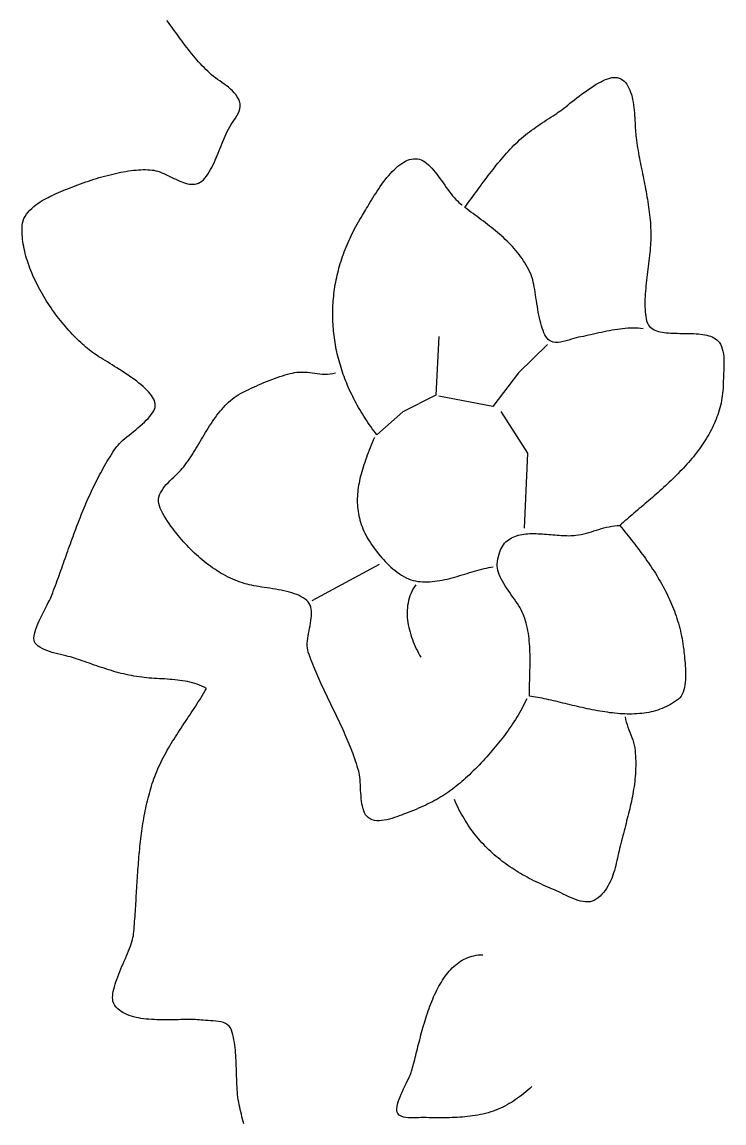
# Model space of a CAD drawing. Header units: millimetres. Extents: x 38 to 1209, y 36 to 1580.
# Drawn here: x 47.7 to 319.3, y 528.9 to 954.7 of the extents above; entities that cross this region are included whole.
import ezdxf

# ---------------------------------------------------------------- set-up
doc = ezdxf.new("R2010")
doc.units = ezdxf.units.MM
doc.layers.add('0_0_0', color=3, linetype='Continuous')

msp = doc.modelspace()

# ---------------------------------------------------------------- linework, layer by layer
at = {"layer": '0_0_0'}
for points in [[(133.5486, 528.6109), (133.2839, 529.5364), (133.0277, 530.458), (132.7802, 531.3753), (132.542, 532.2884), (132.3136, 533.1969), (132.0955, 534.1008), (131.8881, 535), (131.6848, 535.967), (131.5075, 536.9418), (131.3539, 537.9238), (131.2221, 538.9122), (131.11, 539.9065), (131.0156, 540.9061), (130.9367, 541.9102), (130.8714, 542.9184), (130.8175, 543.93), (130.7731, 544.9443), (130.7361, 545.9608), (130.7043, 546.9787), (130.6758, 547.9976), (130.6485, 549.0168), (130.6203, 550.0355), (130.5892, 551.0533), (130.5532, 552.0696), (130.5101, 553.0836), (130.458, 554.0947), (130.3947, 555.1024), (130.3182, 556.106), (130.2264, 557.1049), (130.1173, 558.0984), (129.9889, 559.086), (129.8391, 560.0671), (129.6658, 561.0409), (129.4669, 562.0069), (129.2405, 562.9645), (128.9844, 563.9129), (128.6967, 564.8518), (128.3254, 565.6749), (127.8081, 566.3605), (127.1636, 566.9219), (126.4103, 567.3726), (125.567, 567.7257), (124.6523, 567.9946), (123.6848, 568.1926), (122.6831, 568.3331), (121.666, 568.4294), (120.652, 568.4948), (119.6597, 568.5427), (118.7079, 568.5864), (117.8151, 568.6392), (117, 568.7144), (116.2563, 568.79), (115.4742, 568.8474), (114.6564, 568.8885), (113.8052, 568.9152), (112.9232, 568.9295), (112.0131, 568.9332), (111.0772, 568.9284), (110.1181, 568.9169), (109.1384, 568.9006), (108.1406, 568.8816), (107.1273, 568.8616), (106.1008, 568.8427), (105.0639, 568.8267), (104.019, 568.8156), (102.9686, 568.8114), (101.9153, 568.8158), (100.8617, 568.831), (99.8101, 568.8587), (98.7633, 568.901), (97.7237, 568.9597), (96.6938, 569.0367), (95.6762, 569.1341), (94.6734, 569.2537), (93.688, 569.3974), (92.7224, 569.5673), (91.7792, 569.7651), (90.861, 569.9928), (89.9702, 570.2524), (89.1094, 570.5458), (88.2812, 570.8749), (87.488, 571.2416), (86.7324, 571.6479), (86.017, 572.0957), (85.3442, 572.5869), (84.7166, 573.1234), (84.1368, 573.7072), (83.6072, 574.3402), (83.2821, 574.8492), (83.0369, 575.4162), (82.8671, 576.0378), (82.7682, 576.7104), (82.7358, 577.4305), (82.7655, 578.1945), (82.8528, 578.9991), (82.9934, 579.8406), (83.1828, 580.7156), (83.4166, 581.6205), (83.6903, 582.5519), (83.9996, 583.5062), (84.34, 584.4799), (84.707, 585.4695), (85.0963, 586.4715), (85.5034, 587.4823), (85.924, 588.4986), (86.3535, 589.5167), (86.7875, 590.5332), (87.2217, 591.5445), (87.6516, 592.5471), (88.0727, 593.5376), (88.4807, 594.5123), (88.8711, 595.4679), (89.2395, 596.4008), (89.5814, 597.3074), (89.8925, 598.1843), (90.1683, 599.028), (90.4044, 599.8349), (90.5964, 600.6015), (90.7398, 601.3244), (90.8302, 602), (90.9203, 602.9622), (91.0066, 603.928), (91.0893, 604.8972), (91.1686, 605.8696), (91.2449, 606.845), (91.3184, 607.8234), (91.3894, 608.8046), (91.4581, 609.7884), (91.5247, 610.7748), (91.5896, 611.7635), (91.653, 612.7544), (91.7152, 613.7474), (91.7764, 614.7424), (91.8369, 615.7391), (91.8969, 616.7375), (91.9568, 617.7375), (92.0167, 618.7388), (92.0769, 619.7413), (92.1378, 620.7449), (92.1995, 621.7495), (92.2623, 622.7549), (92.3266, 623.7609), (92.3924, 624.7675), (92.4602, 625.7744), (92.5301, 626.7816), (92.6025, 627.7888), (92.6776, 628.7961), (92.7556, 629.8031), (92.8368, 630.8098), (92.9215, 631.816), (93.0099, 632.8216), (93.1023, 633.8265), (93.199, 634.8305), (93.3003, 635.8334), (93.4062, 636.8351), (93.5173, 637.8355), (93.6336, 638.8345), (93.7556, 639.8318), (93.8833, 640.8274), (94.0171, 641.8211), (94.1573, 642.8128), (94.3041, 643.8022), (94.4578, 644.7894), (94.6186, 645.7741), (94.7869, 646.7562), (94.9628, 647.7356), (95.1466, 648.712), (95.3385, 649.6855), (95.539, 650.6557), (95.7481, 651.6227), (95.9662, 652.5862), (96.1936, 653.5461), (96.4304, 654.5023), (96.677, 655.4545), (96.9336, 656.4028), (97.2005, 657.3469), (97.4779, 658.2867), (97.7662, 659.222), (98.0654, 660.1528), (98.3761, 661.0788), (98.6983, 662), (99.055, 662.9706), (99.4275, 663.9306), (99.8154, 664.8806), (100.2178, 665.821), (100.6341, 666.7522), (101.0638, 667.6746), (101.5061, 668.5887), (101.9604, 669.495), (102.4261, 670.3938), (102.9025, 671.2857), (103.389, 672.171), (103.885, 673.0503), (104.3898, 673.9239), (104.9027, 674.7923), (105.4232, 675.6559), (105.9505, 676.5153), (106.4841, 677.3707), (107.0233, 678.2228), (107.5674, 679.0718), (108.1158, 679.9184), (108.6679, 680.7628), (109.223, 681.6056), (109.7805, 682.4472), (110.3398, 683.288), (110.9001, 684.1285), (111.4609, 684.9692), (112.0215, 685.8104), (112.5813, 686.6526), (113.1396, 687.4963), (113.6958, 688.3419), (114.2492, 689.1898), (114.7992, 690.0405), (115.3452, 690.8945), (115.8865, 691.7521), (116.4225, 692.6138), (116.9525, 693.4802), (117.4759, 694.3515), (117.992, 695.2283), (118.5002, 696.1109), (119, 697), (118.1368, 697.4522), (117.2574, 697.8631), (116.3628, 698.2348), (115.4541, 698.5698), (114.5322, 698.8702), (113.5983, 699.1385), (112.6534, 699.3768), (111.6985, 699.5876), (110.7347, 699.773), (109.763, 699.9355), (108.7845, 700.0773), (107.8002, 700.2007), (106.8112, 700.3079), (105.8185, 700.4014), (104.8232, 700.4834), (103.8262, 700.5563), (102.8288, 700.6222), (101.8318, 700.6835), (100.8364, 700.7426), (99.8436, 700.8017), (98.8544, 700.8631), (97.87, 700.9291), (96.8912, 701.0021), (95.9193, 701.0842), (94.9552, 701.1779), (94, 701.2855), (92.9817, 701.4185), (91.9722, 701.569), (90.971, 701.7364), (89.9774, 701.9196), (88.9911, 702.118), (88.0113, 702.3307), (87.0376, 702.5568), (86.0694, 702.7957), (85.1062, 703.0465), (84.1474, 703.3083), (83.1925, 703.5804), (82.241, 703.8619), (81.2923, 704.152), (80.3458, 704.45), (79.401, 704.755), (78.4575, 705.0662), (77.5145, 705.3828), (76.5716, 705.7039), (75.6283, 706.0289), (74.684, 706.3567), (73.7381, 706.6868), (72.7902, 707.0181), (71.8396, 707.35), (70.8858, 707.6816), (69.9283, 708.0121), (68.9665, 708.3407), (68, 708.6666), (67.2583, 708.896), (66.4284, 709.123), (65.5238, 709.3509), (64.5585, 709.583), (63.546, 709.8228), (62.5003, 710.0735), (61.4351, 710.3385), (60.3641, 710.6211), (59.3011, 710.9248), (58.2599, 711.2528), (57.2542, 711.6086), (56.2978, 711.9954), (55.4044, 712.4167), (54.5878, 712.8757), (53.8619, 713.3759), (53.2403, 713.9205), (52.7368, 714.5131), (52.4645, 715.0396), (52.3147, 715.6664), (52.2772, 716.3832), (52.3419, 717.1798), (52.4985, 718.0459), (52.7368, 718.9712), (53.0467, 719.9456), (53.418, 720.9588), (53.8404, 722.0005), (54.3039, 723.0605), (54.7981, 724.1286), (55.3129, 725.1945), (55.8381, 726.248), (56.3636, 727.2789), (56.8791, 728.2768), (57.3744, 729.2316), (57.8394, 730.133), (58.2638, 730.9708), (58.6376, 731.7347), (58.9504, 732.4145), (59.1921, 733), (59.5515, 733.9524), (59.9078, 734.9048), (60.2612, 735.8568), (60.6119, 736.8086), (60.9601, 737.7601), (61.3061, 738.7113), (61.6501, 739.662), (61.9923, 740.6122), (62.3329, 741.562), (62.6722, 742.5112), (63.0103, 743.4599), (63.3475, 744.4078), (63.684, 745.3552), (64.0201, 746.3017), (64.3559, 747.2476), (64.6917, 748.1926), (65.0277, 749.1367), (65.3641, 750.0799), (65.7012, 751.0222), (66.0391, 751.9635), (66.3781, 752.9037), (66.7185, 753.8429), (67.0603, 754.7809), (67.4039, 755.7177), (67.7495, 756.6533), (68.0973, 757.5877), (68.4475, 758.5207), (68.8004, 759.4524), (69.1561, 760.3826), (69.5149, 761.3114), (69.877, 762.2387), (70.2426, 763.1645), (70.612, 764.0887), (70.9854, 765.0112), (71.363, 765.9321), (71.7449, 766.8513), (72.1316, 767.7687), (72.523, 768.6842), (72.9196, 769.5979), (73.3215, 770.5097), (73.7289, 771.4196), (74.142, 772.3275), (74.5611, 773.2333), (74.9865, 774.137), (75.4182, 775.0386), (75.8566, 775.9381), (76.3018, 776.8353), (76.7541, 777.7302), (77.2137, 778.6228), (77.6809, 779.5131), (78.1557, 780.401), (78.6386, 781.2864), (79.1296, 782.1693), (79.6291, 783.0497), (80.1372, 783.9275), (80.6542, 784.8027), (81.1802, 785.6752), (81.7155, 786.545), (82.2604, 787.412), (82.815, 788.2762), (83.3796, 789.1376), (83.9544, 789.9961), (84.3532, 790.5296), (84.84, 791.0893), (85.4056, 791.6732), (86.0408, 792.2796), (86.7364, 792.9067), (87.4833, 793.5527), (88.2724, 794.2157), (89.0943, 794.8939), (89.9401, 795.5856), (90.8005, 796.2889), (91.6664, 797.002), (92.5286, 797.723), (93.3779, 798.4503), (94.2051, 799.1819), (95.0012, 799.9161), (95.7569, 800.651), (96.4631, 801.3848), (97.1106, 802.1158), (97.6902, 802.8421), (98.1928, 803.5619), (98.6093, 804.2734), (98.9304, 804.9747), (99.1469, 805.6641), (99.2498, 806.3398), (99.2299, 807), (99.102, 807.6352), (98.885, 808.2807), (98.5838, 808.9354), (98.2033, 809.5979), (97.7484, 810.2672), (97.2243, 810.9421), (96.6358, 811.6212), (95.9878, 812.3035), (95.2855, 812.9878), (94.5336, 813.6728), (93.7372, 814.3573), (92.9013, 815.0402), (92.0307, 815.7203), (91.1306, 816.3963), (90.2057, 817.0671), (89.2612, 817.7315), (88.302, 818.3882), (87.3329, 819.0362), (86.3591, 819.6741), (85.3854, 820.3008), (84.4168, 820.9151), (83.4583, 821.5159), (82.5149, 822.1018), (81.5915, 822.6717), (80.693, 823.2244), (79.8245, 823.7588), (78.9908, 824.2736), (78.1971, 824.7676), (77.4481, 825.2396), (76.749, 825.6885), (76.1046, 826.113), (75.5199, 826.5119), (75, 826.8842), (74.3454, 827.3759), (73.6879, 827.8877), (73.0278, 828.4191), (72.3658, 828.9697), (71.7023, 829.5391), (71.0378, 830.1267), (70.3728, 830.732), (69.7079, 831.3547), (69.0435, 831.9942), (68.3801, 832.65), (67.7183, 833.3218), (67.0585, 834.009), (66.4013, 834.7112), (65.7471, 835.4279), (65.0965, 836.1586), (64.45, 836.9029), (63.808, 837.6603), (63.1711, 838.4304), (62.5398, 839.2126), (61.9146, 840.0065), (61.296, 840.8117), (60.6845, 841.6276), (60.0806, 842.4538), (59.4848, 843.2899), (58.8976, 844.1353), (58.3195, 844.9896), (57.7511, 845.8524), (57.1927, 846.7231), (56.645, 847.6014), (56.1085, 848.4866), (55.5836, 849.3785), (55.0708, 850.2764), (54.5707, 851.18), (54.0838, 852.0887), (53.6105, 853.0022), (53.1514, 853.9198), (52.707, 854.8413), (52.2777, 855.766), (51.8642, 856.6936), (51.4668, 857.6235), (51.0861, 858.5554), (50.7226, 859.4886), (50.3768, 860.4229), (50.0492, 861.3576), (49.7404, 862.2924), (49.4507, 863.2267), (49.1808, 864.1601), (48.9311, 865.0922), (48.7022, 866.0224), (48.4945, 866.9503), (48.3085, 867.8754), (48.1448, 868.7973), (48.0038, 869.7155), (47.8861, 870.6295), (47.7922, 871.5389), (47.7225, 872.4432), (47.6776, 873.3419), (47.658, 874.2346), (47.6642, 875.1208), (47.6967, 876), (47.8104, 876.8962), (48.0493, 877.7776), (48.401, 878.641), (48.8535, 879.4831), (49.3946, 880.3009), (50.012, 881.0911), (50.6937, 881.8506), (51.4274, 882.5763), (52.2011, 883.2649), (53.0025, 883.9134), (53.8195, 884.5185), (54.6399, 885.077), (55.4516, 885.5859), (56.2423, 886.0419), (57, 886.442), (57.7288, 886.8046), (58.4854, 887.1726), (59.2686, 887.5453), (60.077, 887.9219), (60.9095, 888.3015), (61.7647, 888.6835), (62.6414, 889.0671), (63.5384, 889.4515), (64.4545, 889.8359), (65.3883, 890.2196), (66.3387, 890.6018), (67.3043, 890.9817), (68.284, 891.3585), (69.2764, 891.7316), (70.2804, 892.1), (71.2946, 892.4632), (72.3179, 892.8202), (73.349, 893.1703), (74.3866, 893.5127), (75.4294, 893.8468), (76.4764, 894.1716), (77.5261, 894.4865), (78.5773, 894.7907), (79.6288, 895.0833), (80.6793, 895.3637), (81.7277, 895.6311), (82.7726, 895.8846), (83.8127, 896.1236), (84.8469, 896.3473), (85.8739, 896.5548), (86.8924, 896.7454), (87.9012, 896.9184), (88.8991, 897.073), (89.8847, 897.2084), (90.8569, 897.3238), (91.8144, 897.4185), (92.7559, 897.4917), (93.6802, 897.5427), (94.5861, 897.5706), (95.4722, 897.5748), (96.3374, 897.5543), (97.1804, 897.5085), (98, 897.4367), (98.7344, 897.3291), (99.4773, 897.1648), (100.2278, 896.9502), (100.9847, 896.6919), (101.7471, 896.3963), (102.5139, 896.07), (103.2841, 895.7195), (104.0568, 895.3512), (104.8308, 894.9716), (105.6052, 894.5874), (106.379, 894.2049), (107.151, 893.8306), (107.9204, 893.4712), (108.6861, 893.133), (109.4471, 892.8226), (110.2023, 892.5464), (110.9507, 892.3111), (111.6914, 892.123), (112.4233, 891.9887), (113.1453, 891.9147), (113.8565, 891.9075), (114.5559, 891.9736), (115.2424, 892.1195), (115.915, 892.3517), (116.5726, 892.6767), (117.2144, 893.101), (117.8392, 893.6311), (118.446, 894.2734), (119.0339, 895.0347), (119.595, 895.8672), (120.1244, 896.7182), (120.625, 897.586), (121.0997, 898.4688), (121.5514, 899.3649), (121.983, 900.2728), (122.3976, 901.1905), (122.798, 902.1166), (123.1871, 903.0492), (123.5679, 903.9867), (123.9433, 904.9274), (124.3162, 905.8696), (124.6896, 906.8115), (125.0664, 907.7516), (125.4496, 908.6881), (125.8419, 909.6192), (126.2465, 910.5434), (126.6662, 911.4588), (127.1039, 912.3639), (127.5626, 913.2569), (128.0452, 914.1362), (128.5547, 915), (129.0779, 915.8095), (129.6445, 916.6363), (130.2222, 917.4814), (130.7782, 918.346), (131.2801, 919.231), (131.6953, 920.1376), (131.9913, 921.0667), (132.1355, 922.0194), (132.0955, 922.9968), (131.8387, 924), (131.4415, 924.9126), (130.9539, 925.7703), (130.3861, 926.5781), (129.7484, 927.3412), (129.0509, 928.0648), (128.3039, 928.7539), (127.5176, 929.4139), (126.7023, 930.0497), (125.8681, 930.6666), (125.0252, 931.2697), (124.184, 931.8642), (123.3545, 932.4553), (122.5471, 933.048), (121.7719, 933.6476), (121.0393, 934.2592), (120.2899, 934.9282), (119.5516, 935.6138), (118.8242, 936.315), (118.1072, 937.0309), (117.4003, 937.7606), (116.7032, 938.503), (116.0154, 939.2574), (115.3367, 940.0228), (114.6667, 940.7982), (114.0051, 941.5827), (113.3514, 942.3753), (112.7054, 943.1752), (112.0667, 943.9815), (111.4349, 944.793), (110.8096, 945.6091), (110.1907, 946.4286), (109.5776, 947.2508), (108.97, 948.0746), (108.3676, 948.8991), (107.7701, 949.7234), (107.177, 950.5466), (106.5881, 951.3677), (106.0029, 952.1858), (105.4212, 953), (104.904, 953.6988), (104.3342, 954.4355), (103.7289, 955.2063)], [(288, 836), (287.0495, 836.1293), (286.086, 836.2197), (285.1106, 836.2735), (284.1245, 836.2928), (283.1288, 836.28), (282.1248, 836.2373), (281.1134, 836.1669), (280.0961, 836.0711), (279.0738, 835.9522), (278.0477, 835.8124), (277.0191, 835.6539), (275.9891, 835.479), (274.9588, 835.29), (273.9295, 835.0892), (272.9022, 834.8786), (271.8782, 834.6607), (270.8585, 834.4377), (269.8445, 834.2118), (268.8372, 833.9852), (267.8378, 833.7603), (266.8474, 833.5393), (265.8673, 833.3244), (264.8986, 833.1179), (263.9424, 832.922), (263, 832.7391), (262.1425, 832.5448), (261.2157, 832.286), (260.2352, 831.988), (259.2168, 831.6759), (258.1761, 831.3749), (257.1289, 831.1102), (256.0908, 830.9069), (255.0776, 830.7903), (254.1049, 830.7855), (253.1885, 830.9177), (252.3441, 831.2122), (251.802, 831.5331), (251.2977, 831.9546), (250.8291, 832.47), (250.3941, 833.0728), (249.9909, 833.7561), (249.6173, 834.5133), (249.2715, 835.3379), (248.9514, 836.223), (248.655, 837.162), (248.3804, 838.1484), (248.1255, 839.1753), (247.8884, 840.2361), (247.667, 841.3242), (247.4594, 842.4329), (247.2635, 843.5555), (247.0774, 844.6854), (246.8991, 845.8158), (246.7266, 846.9402), (246.5579, 848.0518), (246.391, 849.144), (246.2239, 850.2101), (246.0547, 851.2435), (245.8812, 852.2375), (245.7016, 853.1853), (245.5138, 854.0804), (245.3158, 854.9161), (245.1058, 855.6857), (244.8815, 856.3825), (244.6412, 857), (244.2142, 857.9467), (243.7633, 858.8717), (243.289, 859.7757), (242.7924, 860.6593), (242.274, 861.5233), (241.7348, 862.3684), (241.1755, 863.1953), (240.5969, 864.0047), (239.9998, 864.7972), (239.385, 865.5736), (238.7534, 866.3346), (238.1056, 867.0808), (237.4425, 867.813), (236.7649, 868.5319), (236.0735, 869.2382), (235.3693, 869.9326), (234.6529, 870.6157), (233.9251, 871.2883), (233.1868, 871.9511), (232.4388, 872.6048), (231.6818, 873.25), (230.9166, 873.8875), (230.1441, 874.518), (229.365, 875.1422), (228.5801, 875.7608), (227.7903, 876.3744), (226.9962, 876.9838), (226.1988, 877.5897), (225.3987, 878.1928), (224.5969, 878.7938), (223.794, 879.3933), (222.9909, 879.9921), (222.1884, 880.5909), (221.3872, 881.1904), (220.5882, 881.7913), (219.7922, 882.3942), (219, 883), (219.6187, 883.83), (220.2331, 884.659), (220.8436, 885.4869), (221.4508, 886.3136), (222.0553, 887.1389), (222.6578, 887.9627), (223.2588, 888.785), (223.8589, 889.6055), (224.4587, 890.4242), (225.0588, 891.2409), (225.6598, 892.0556), (226.2623, 892.8681), (226.8669, 893.6783), (227.4741, 894.4861), (228.0847, 895.2914), (228.6991, 896.094), (229.3179, 896.8938), (229.9418, 897.6907), (230.5714, 898.4846), (231.2072, 899.2754), (231.8498, 900.0629), (232.4999, 900.8471), (233.158, 901.6278), (233.8247, 902.4049), (234.5006, 903.1783), (235.1863, 903.9478), (235.8825, 904.7134), (236.5896, 905.4749), (237.3083, 906.2322), (238.0393, 906.9853), (238.7499, 907.6933), (239.4741, 908.3847), (240.2111, 909.0603), (240.9602, 909.721), (241.7207, 910.3675), (242.4918, 911.0008), (243.2729, 911.6217), (244.0632, 912.2311), (244.8619, 912.8297), (245.6684, 913.4184), (246.4819, 913.998), (247.3018, 914.5695), (248.1271, 915.1336), (248.9574, 915.6911), (249.7917, 916.243), (250.6295, 916.7901), (251.4699, 917.3331), (252.3123, 917.873), (253.1559, 918.4106), (254, 918.9467), (254.5617, 919.3172), (255.1736, 919.7455), (255.8323, 920.2262), (256.5342, 920.7538), (257.276, 921.3228), (258.0541, 921.9277), (258.865, 922.5631), (259.7053, 923.2235), (260.5715, 923.9033), (261.4601, 924.5972), (262.3677, 925.2997), (263.2907, 926.0053), (264.2257, 926.7085), (265.1693, 927.4038), (266.1178, 928.0858), (267.068, 928.749), (268.0162, 929.3879), (268.959, 929.997), (269.893, 930.571), (270.8146, 931.1042), (271.7205, 931.5913), (272.607, 932.0267), (273.4708, 932.405), (274.3083, 932.7207), (275.1161, 932.9684), (275.8907, 933.1425), (276.6287, 933.2376), (277.3265, 933.2482), (277.9807, 933.1689), (278.737, 932.9613), (279.4341, 932.6574), (280.0745, 932.263), (280.6608, 931.7842), (281.1956, 931.2271), (281.6814, 930.5975), (282.1209, 929.9017), (282.5165, 929.1455), (282.871, 928.335), (283.1868, 927.4763), (283.4666, 926.5753), (283.7129, 925.6381), (283.9284, 924.6707), (284.1155, 923.6791), (284.2769, 922.6694), (284.4152, 921.6475), (284.5329, 920.6196), (284.6326, 919.5915), (284.717, 918.5694), (284.7885, 917.5593), (284.8498, 916.5671), (284.9035, 915.5989), (284.952, 914.6608), (284.9981, 913.7587), (285.0443, 912.8987), (285.0932, 912.0868), (285.1473, 911.3291), (285.2092, 910.6314), (285.2816, 910), (285.4194, 908.9893), (285.5662, 907.9811), (285.7215, 906.9752), (285.8844, 905.9715), (286.0542, 904.9697), (286.2304, 903.9697), (286.4121, 902.9714), (286.5986, 901.9745), (286.7894, 900.9791), (286.9836, 899.9848), (287.1806, 898.9916), (287.3796, 897.9993), (287.5801, 897.0077), (287.7812, 896.0166), (287.9824, 895.026), (288.1828, 894.0357), (288.3818, 893.0454), (288.5787, 892.0551), (288.7728, 891.0646), (288.9634, 890.0738), (289.1498, 889.0824), (289.3313, 888.0904), (289.5072, 887.0975), (289.6768, 886.1037), (289.8394, 885.1087), (289.9943, 884.1125), (290.1409, 883.1147), (290.2784, 882.1154), (290.406, 881.1144), (290.5232, 880.1114), (290.6293, 879.1063), (290.7234, 878.099), (290.805, 877.0894), (290.8733, 876.0772), (290.9277, 875.0623), (290.9674, 874.0446), (290.9917, 873.0238), (291, 872), (290.9898, 871.1176), (290.9605, 870.2106), (290.9137, 869.2805), (290.8509, 868.329), (290.7739, 867.358), (290.6841, 866.369), (290.5832, 865.3638), (290.4728, 864.3441), (290.3546, 863.3116), (290.2301, 862.2681), (290.101, 861.2151), (289.9689, 860.1545), (289.8354, 859.0879), (289.7021, 858.0171), (289.5706, 856.9437), (289.4425, 855.8695), (289.3196, 854.7961), (289.2033, 853.7254), (289.0952, 852.6589), (288.9971, 851.5983), (288.9105, 850.5455), (288.837, 849.5021), (288.7783, 848.4698), (288.7359, 847.4503), (288.7115, 846.4453), (288.7067, 845.4566), (288.7231, 844.4858), (288.7623, 843.5346), (288.8259, 842.6048), (288.9156, 841.6981), (289.033, 840.8161), (289.1796, 839.9607), (289.3572, 839.1334), (289.5516, 838.4911), (289.8122, 837.9085), (290.1359, 837.3827), (290.5194, 836.9108), (290.9595, 836.4897), (291.4531, 836.1165), (291.9971, 835.7883), (292.5881, 835.5021), (293.2232, 835.255), (293.899, 835.044), (294.6125, 834.8661), (295.3604, 834.7185), (296.1395, 834.598), (296.9468, 834.5019), (297.7789, 834.4271), (298.6329, 834.3707), (299.5053, 834.3297), (300.3932, 834.3012), (301.2933, 834.2822), (302.2025, 834.2698), (303.1175, 834.261), (304.0352, 834.2528), (304.9524, 834.2424), (305.866, 834.2267), (306.7728, 834.2028), (307.6695, 834.1677), (308.5531, 834.1186), (309.4204, 834.0524), (310.2681, 833.9661), (311.0931, 833.8569), (311.8922, 833.7218), (312.6623, 833.5578), (313.4002, 833.362), (314.1027, 833.1313), (314.7666, 832.863), (315.3888, 832.5539), (315.966, 832.2012), (316.4952, 831.802), (316.9731, 831.3531), (317.3966, 830.8518), (317.8989, 830.077), (318.3099, 829.2322), (318.6374, 828.3263), (318.8897, 827.368), (319.0749, 826.3662), (319.201, 825.3298), (319.2762, 824.2675), (319.3086, 823.1882), (319.3062, 822.1006), (319.2773, 821.0137), (319.2299, 819.9363), (319.172, 818.8772), (319.112, 817.8451), (319.0577, 816.849), (319.0174, 815.8977), (318.9992, 815), (318.981, 814.0107), (318.9372, 813.0303), (318.8683, 812.0588), (318.7748, 811.0961), (318.657, 810.142), (318.5155, 809.1965), (318.3507, 808.2594), (318.1632, 807.3307), (317.9533, 806.4103), (317.7216, 805.4981), (317.4685, 804.5941), (317.1945, 803.698), (316.9001, 802.8099), (316.5857, 801.9296), (316.2518, 801.057), (315.8989, 800.1921), (315.5274, 799.3348), (315.1379, 798.4849), (314.7307, 797.6424), (314.3064, 796.8072), (313.8655, 795.9792), (313.4083, 795.1583), (312.9355, 794.3444), (312.4473, 793.5375), (311.9444, 792.7374), (311.4272, 791.944), (310.8961, 791.1572), (310.3517, 790.377), (309.7944, 789.6033), (309.2246, 788.836), (308.6429, 788.0749), (308.0497, 787.3201), (307.4455, 786.5713), (306.8307, 785.8286), (306.2059, 785.0917), (305.5715, 784.3607), (304.9279, 783.6355), (304.2757, 782.9158), (303.6152, 782.2018), (302.9471, 781.4932), (302.2717, 780.7899), (301.5895, 780.092), (300.9011, 779.3992), (300.2068, 778.7116), (299.5071, 778.0289), (298.8025, 777.3512), (298.0935, 776.6783), (297.3806, 776.0101), (296.6642, 775.3466), (295.9448, 774.6876), (295.2228, 774.033), (294.4988, 773.3829), (293.7731, 772.737), (293.0464, 772.0953), (292.319, 771.4577), (291.5914, 770.8241), (290.864, 770.1944), (290.1375, 769.5686), (289.4122, 768.9464), (288.6885, 768.3279), (287.9671, 767.713), (287.2483, 767.1015), (286.5326, 766.4934), (285.8205, 765.8885), (285.1124, 765.2868), (284.4089, 764.6883), (283.7103, 764.0927), (283.0172, 763.5), (282.3301, 762.9101), (281.6494, 762.323), (280.9755, 761.7385), (280.309, 761.1566), (279.6503, 760.5771), (279, 760), (279.6575, 759.1887), (280.311, 758.3799), (280.9605, 757.5732), (281.6056, 756.7683), (282.2461, 755.965), (282.8819, 755.163), (283.5126, 754.3621), (284.1381, 753.562), (284.7583, 752.7624), (285.3727, 751.9631), (285.9813, 751.1638), (286.5839, 750.3643), (287.1802, 749.5643), (287.7699, 748.7636), (288.353, 747.9618), (288.9291, 747.1587), (289.4981, 746.3541), (290.0597, 745.5477), (290.6137, 744.7393), (291.16, 743.9285), (291.6982, 743.1152), (292.2283, 742.299), (292.7499, 741.4797), (293.2628, 740.657), (293.7669, 739.8307), (294.2619, 739.0006), (294.7476, 738.1663), (295.2239, 737.3276), (295.6903, 736.4842), (296.1469, 735.6359), (296.5933, 734.7825), (297.0294, 733.9236), (297.4548, 733.0589), (297.8695, 732.1884), (298.2731, 731.3116), (298.6656, 730.4283), (299.0466, 729.5382), (299.4159, 728.6412), (299.7734, 727.7369), (300.1188, 726.8251), (300.4518, 725.9054), (300.7724, 724.9778), (301.0803, 724.0418), (301.3752, 723.0973), (301.6569, 722.1439), (301.9253, 721.1815), (302.1801, 720.2097), (302.421, 719.2283), (302.648, 718.237), (302.8607, 717.2356), (303.059, 716.2238), (303.2427, 715.2014), (303.4114, 714.168), (303.5651, 713.1235), (303.7034, 712.0676), (303.8263, 711), (303.9064, 710.2669), (303.9954, 709.4583), (304.0886, 708.5835), (304.181, 707.6522), (304.2681, 706.674), (304.3449, 705.6583), (304.4068, 704.6147), (304.449, 703.5528), (304.4666, 702.4821), (304.4551, 701.4121), (304.4095, 700.3525), (304.3251, 699.3128), (304.1972, 698.3026), (304.0209, 697.3313), (303.7916, 696.4085), (303.5044, 695.5439), (303.1546, 694.7468), (302.7375, 694.027), (302.2482, 693.3939), (301.682, 692.8572), (300.939, 692.2853), (300.1824, 691.7478), (299.4126, 691.2441), (298.63, 690.7733), (297.835, 690.3347), (297.0281, 689.9274), (296.2097, 689.5509), (295.3801, 689.2042), (294.5398, 688.8866), (293.6892, 688.5974), (292.8288, 688.3358), (291.9589, 688.101), (291.08, 687.8924), (290.1924, 687.709), (289.2966, 687.5502), (288.393, 687.4152), (287.4821, 687.3032), (286.5641, 687.2135), (285.6396, 687.1454), (284.709, 687.0979), (283.7727, 687.0705), (282.8311, 687.0623), (281.8846, 687.0725), (280.9336, 687.1005), (279.9785, 687.1454), (279.0198, 687.2065), (278.0579, 687.283), (277.0932, 687.3742), (276.1261, 687.4793), (275.157, 687.5975), (274.1864, 687.7281), (273.2146, 687.8703), (272.2421, 688.0234), (271.2692, 688.1866), (270.2965, 688.3591), (269.3243, 688.5402), (268.353, 688.729), (267.3831, 688.925), (266.4149, 689.1272), (265.4489, 689.3349), (264.4855, 689.5475), (263.5251, 689.764), (262.5682, 689.9837), (261.6151, 690.206), (260.6662, 690.43), (259.722, 690.6549), (258.7829, 690.88), (257.8494, 691.1046), (256.9217, 691.3278), (256.0004, 691.549), (255.0858, 691.7673), (254.1784, 691.982), (253.2786, 692.1923), (252.3867, 692.3975), (251.5033, 692.5968), (250.6288, 692.7895), (249.7634, 692.9747), (248.9078, 693.1518), (248.0622, 693.32), (247.2271, 693.4784), (246.4029, 693.6264), (245.59, 693.7631), (244.7889, 693.8879), (244, 694), (244.0041, 694.9849), (244.0156, 695.9756), (244.0333, 696.9716), (244.056, 697.9723), (244.0822, 698.9774), (244.1108, 699.9863), (244.1406, 700.9985), (244.1701, 702.0135), (244.1983, 703.0308), (244.2238, 704.05), (244.2454, 705.0705), (244.2618, 706.0919), (244.2718, 707.1135), (244.274, 708.1351), (244.2672, 709.156), (244.2503, 710.1757), (244.2218, 711.1939), (244.1805, 712.2099), (244.1253, 713.2233), (244.0547, 714.2336), (243.9677, 715.2402), (243.8628, 716.2428), (243.7388, 717.2408), (243.5946, 718.2337), (243.4287, 719.221), (243.24, 720.2022), (243.0272, 721.1769), (242.789, 722.1445), (242.5242, 723.1045), (242.2315, 724.0565), (241.9097, 725), (241.6121, 725.7483), (241.2531, 726.5171), (240.8394, 727.3044), (240.378, 728.1086), (239.8754, 728.9279), (239.3387, 729.7605), (238.7745, 730.6046), (238.1896, 731.4585), (237.5909, 732.3203), (236.9851, 733.1884), (236.3791, 734.0608), (235.7796, 734.936), (235.1934, 735.812), (234.6273, 736.6872), (234.0882, 737.5596), (233.5828, 738.4277), (233.1179, 739.2896), (232.7002, 740.1434), (232.3367, 740.9876), (232.0341, 741.8202), (231.7992, 742.6395), (231.6388, 743.4437), (231.5596, 744.2312), (231.5686, 745), (231.672, 746.0768), (231.8198, 747.0889), (232.0106, 748.0381), (232.243, 748.9262), (232.5154, 749.7552), (232.8266, 750.527), (233.175, 751.2433), (233.5592, 751.9062), (233.9779, 752.5175), (234.4296, 753.079), (234.9129, 753.5927), (235.4263, 754.0604), (235.9684, 754.4841), (236.5379, 754.8655), (237.1333, 755.2067), (237.7532, 755.5095), (238.396, 755.7757), (239.0606, 756.0072), (239.7453, 756.206), (240.4488, 756.3739), (241.1697, 756.5128), (241.9065, 756.6246), (242.6578, 756.7111), (243.4223, 756.7743), (244.1984, 756.8161), (244.9847, 756.8382), (245.7799, 756.8427), (246.5825, 756.8313), (247.3911, 756.8061), (248.2042, 756.7687), (249.0205, 756.7212), (249.8385, 756.6655), (250.6568, 756.6033), (251.474, 756.5367), (252.2886, 756.4674), (253.0992, 756.3973), (253.9045, 756.3285), (254.703, 756.2626), (255.4932, 756.2017), (256.2737, 756.1475), (257.0432, 756.102), (257.8002, 756.0671), (258.5433, 756.0447), (259.271, 756.0365), (259.9819, 756.0446), (260.6747, 756.0708), (261.3478, 756.117), (262, 756.1851), (263.0366, 756.3369), (264.0555, 756.5286), (265.0592, 756.7539), (266.0505, 757.0066), (267.0319, 757.2808), (268.0061, 757.5701), (268.9757, 757.8685), (269.9434, 758.1698), (270.9118, 758.4679), (271.8835, 758.7567), (272.8611, 759.0299), (273.8474, 759.2816), (274.8449, 759.5054), (275.8563, 759.6953), (276.8841, 759.8451), (277.9312, 759.9487), (279, 760)], [(209, 833), (207.8025, 810.3904), (195.0394, 803.9876), (185, 795), (184.3889, 795.8005), (183.7884, 796.6042), (183.1985, 797.4109), (182.6193, 798.2205), (182.0508, 799.0331), (181.493, 799.8486), (180.946, 800.667), (180.4097, 801.4881), (179.8843, 802.312), (179.3696, 803.1386), (178.8659, 803.9678), (178.373, 804.7996), (177.8911, 805.634), (177.4201, 806.4709), (176.9601, 807.3103), (176.5112, 808.1521), (176.0732, 808.9962), (175.6464, 809.8427), (175.2306, 810.6915), (174.826, 811.5424), (174.4325, 812.3956), (174.0502, 813.2509), (173.6791, 814.1082), (173.3193, 814.9676), (172.9708, 815.829), (172.6336, 816.6923), (172.3077, 817.5576), (171.9931, 818.4246), (171.69, 819.2935), (171.3983, 820.1641), (171.1181, 821.0364), (170.8493, 821.9104), (170.592, 822.786), (170.3463, 823.6631), (170.1122, 824.5418), (169.8897, 825.4219), (169.6788, 826.3035), (169.4795, 827.1864), (169.292, 828.0707), (169.1161, 828.9562), (168.9521, 829.8429), (168.7998, 830.7309), (168.6593, 831.6199), (168.5306, 832.5101), (168.4138, 833.4013), (168.3089, 834.2935), (168.216, 835.1866), (168.1349, 836.0806), (168.0659, 836.9755), (168.0089, 837.8712), (167.9639, 838.7677), (167.931, 839.6648), (167.9102, 840.5626), (167.9016, 841.461), (167.9051, 842.36), (167.9208, 843.2595), (167.9487, 844.1595), (167.9888, 845.0599), (168.0413, 845.9607), (168.106, 846.8618), (168.1831, 847.7632), (168.2725, 848.6648), (168.3744, 849.5666), (168.4887, 850.4685), (168.6154, 851.3706), (168.7546, 852.2726), (168.9063, 853.1747), (169.0706, 854.0767), (169.2475, 854.9786), (169.4369, 855.8804), (169.639, 856.782), (169.8537, 857.6834), (170.0812, 858.5844), (170.3213, 859.4851), (170.5742, 860.3855), (170.8399, 861.2854), (171.1184, 862.1848), (171.4098, 863.0837), (171.714, 863.982), (172.0311, 864.8797), (172.3611, 865.7768), (172.7041, 866.6731), (173.06, 867.5687), (173.429, 868.4634), (173.811, 869.3573), (174.2061, 870.2503), (174.6144, 871.1424), (175.0357, 872.0334), (175.4702, 872.9234), (175.9179, 873.8123), (176.3788, 874.7), (176.853, 875.5866), (177.3404, 876.4719), (177.8411, 877.356), (178.3552, 878.2387), (178.8827, 879.12), (179.4236, 880), (179.7836, 880.5852), (180.1665, 881.219), (180.5716, 881.8971), (180.9982, 882.6154), (181.4458, 883.3695), (181.9138, 884.1553), (182.4015, 884.9683), (182.9083, 885.8046), (183.4336, 886.6596), (183.9769, 887.5293), (184.5374, 888.4094), (185.1145, 889.2955), (185.7078, 890.1836), (186.3165, 891.0693), (186.94, 891.9483), (187.5777, 892.8165), (188.229, 893.6696), (188.8933, 894.5033), (189.57, 895.3134), (190.2584, 896.0956), (190.958, 896.8458), (191.6681, 897.5595), (192.3882, 898.2327), (193.1175, 898.861), (193.8556, 899.4403), (194.6017, 899.9662), (195.3553, 900.4345), (196.1157, 900.8409), (196.8824, 901.1813), (197.6547, 901.4513), (198.432, 901.6468), (199.2137, 901.7634), (199.9992, 901.797), (200.7332, 901.7351), (201.4547, 901.5719), (202.1643, 901.3141), (202.8627, 900.9686), (203.5505, 900.5419), (204.2285, 900.0411), (204.8972, 899.4729), (205.5574, 898.8441), (206.2097, 898.1614), (206.8548, 897.4317), (207.4934, 896.6617), (208.1262, 895.8583), (208.7537, 895.0283), (209.3767, 894.1784), (209.9959, 893.3154), (210.6119, 892.4462), (211.2254, 891.5775), (211.837, 890.7161), (212.4475, 889.8688), (213.0575, 889.0425), (213.6676, 888.2439), (214.2787, 887.4797), (214.8912, 886.7569), (215.5059, 886.0821), (216.1234, 885.4623), (216.7445, 884.9041), (217.3698, 884.4144), (218, 884)], [(251, 830), (239.8387, 818.9854), (229.8264, 805.9282), (209, 810)], [(243, 693), (242.5527, 692.0711), (242.094, 691.1513), (241.6241, 690.2405), (241.1432, 689.3383), (240.6514, 688.4446), (240.149, 687.5592), (239.6362, 686.6819), (239.113, 685.8124), (238.5798, 684.9506), (238.0367, 684.0962), (237.4839, 683.2491), (236.9215, 682.409), (236.3499, 681.5757), (235.7691, 680.749), (235.1793, 679.9287), (234.5808, 679.1146), (233.9737, 678.3065), (233.3583, 677.5041), (232.7347, 676.7073), (232.103, 675.9159), (231.4636, 675.1297), (230.8165, 674.3483), (230.162, 673.5717), (229.5002, 672.7997), (228.8314, 672.0319), (228.1558, 671.2683), (227.4734, 670.5086), (226.7846, 669.7525), (226.0895, 669), (225.305, 668.162), (224.5317, 667.3478), (223.7685, 666.5567), (223.0143, 665.788), (222.268, 665.041), (221.5285, 664.3151), (220.7947, 663.6095), (220.0655, 662.9237), (219.3399, 662.2569), (218.6166, 661.6085), (217.8947, 660.9777), (217.1731, 660.364), (216.4505, 659.7666), (215.726, 659.1849), (214.9984, 658.6181), (214.2667, 658.0657), (213.5297, 657.5269), (212.7864, 657.0011), (212.0356, 656.4875), (211.2763, 655.9856), (210.5074, 655.4946), (209.7277, 655.0139), (208.9363, 654.5428), (208.1318, 654.0806), (207.3134, 653.6266), (206.4799, 653.1802), (205.6301, 652.7407), (204.763, 652.3074), (203.8776, 651.8796), (202.9726, 651.4567), (202.0471, 651.0381), (201.0998, 650.6229), (200.1298, 650.2106), (199.1359, 649.8004), (198.117, 649.3918), (197.0721, 648.9839), (196, 648.5763), (195.2647, 648.2956), (194.464, 647.9864), (193.6071, 647.66), (192.7033, 647.3279), (191.762, 647.0013), (190.7926, 646.6917), (189.8044, 646.4103), (188.8066, 646.1687), (187.8087, 645.9781), (186.82, 645.8498), (185.8498, 645.7954), (184.9074, 645.8261), (184.0023, 645.9533), (183.1436, 646.1884), (182.3409, 646.5427), (181.6034, 647.0277), (181.0785, 647.5272), (180.6243, 648.1313), (180.2352, 648.8295), (179.9052, 649.6114), (179.6286, 650.4666), (179.3997, 651.3846), (179.2127, 652.3551), (179.0617, 653.3676), (178.941, 654.4117), (178.8448, 655.4769), (178.7674, 656.5529), (178.7029, 657.6292), (178.6456, 658.6953), (178.5896, 659.741), (178.5293, 660.7557), (178.4589, 661.729), (178.3725, 662.6505), (178.2643, 663.5098), (178.1287, 664.2964), (177.9598, 665), (177.6773, 665.9689), (177.3834, 666.9327), (177.0787, 667.8916), (176.7634, 668.8458), (176.438, 669.7954), (176.103, 670.7408), (175.7588, 671.6819), (175.4058, 672.6192), (175.0445, 673.5527), (174.6753, 674.4826), (174.2986, 675.4092), (173.9149, 676.3326), (173.5247, 677.253), (173.1283, 678.1707), (172.7261, 679.0858), (172.3188, 679.9985), (171.9065, 680.909), (171.4899, 681.8175), (171.0693, 682.7242), (170.6451, 683.6293), (170.2179, 684.533), (169.788, 685.4355), (169.3559, 686.3369), (168.922, 687.2376), (168.4868, 688.1375), (168.0506, 689.0371), (167.614, 689.9364), (167.1774, 690.8356), (166.7411, 691.735), (166.3056, 692.6347), (165.8715, 693.535), (165.439, 694.436), (165.0087, 695.3379), (164.5809, 696.2409), (164.1562, 697.1452), (163.7349, 698.0511), (163.3175, 698.9586), (162.9045, 699.8681), (162.4961, 700.7796), (162.093, 701.6934), (161.6955, 702.6097), (161.3041, 703.5287), (160.9192, 704.4505), (160.5412, 705.3754), (160.1706, 706.3035), (159.8078, 707.2351), (159.4533, 708.1704), (159.1075, 709.1095), (158.7707, 710.0526), (158.4436, 711), (158.2298, 711.7864), (158.0995, 712.6176), (158.0432, 713.4885), (158.0513, 714.3935), (158.1144, 715.3274), (158.2229, 716.2847), (158.3674, 717.2602), (158.5383, 718.2486), (158.7261, 719.2444), (158.9214, 720.2423), (159.1145, 721.2369), (159.2961, 722.223), (159.4565, 723.1952), (159.5863, 724.1481), (159.676, 725.0764), (159.7161, 725.9747), (159.697, 726.8377), (159.6093, 727.66), (159.4434, 728.4363), (159.1899, 729.1613), (158.8392, 729.8296), (158.3819, 730.4359), (157.8176, 731.0001), (157.1797, 731.5216), (156.4735, 732.0028), (155.7044, 732.4461), (154.8781, 732.8538), (153.9999, 733.2283), (153.0755, 733.5721), (152.1101, 733.8875), (151.1094, 734.177), (150.0788, 734.4428), (149.0238, 734.6874), (147.9499, 734.9133), (146.8626, 735.1227), (145.7673, 735.3181), (144.6695, 735.5018), (143.5748, 735.6763), (142.4885, 735.844), (141.4163, 736.0072), (140.3635, 736.1683), (139.3357, 736.3297), (138.3383, 736.4939), (137.3769, 736.6631), (136.4568, 736.8399), (135.5836, 737.0265), (134.7629, 737.2254), (134, 737.439), (133.0227, 737.748), (132.0578, 738.0793), (131.1052, 738.4324), (130.1646, 738.8068), (129.2361, 739.2021), (128.3194, 739.6176), (127.4145, 740.053), (126.5211, 740.5079), (125.6392, 740.9816), (124.7687, 741.4737), (123.9093, 741.9839), (123.0611, 742.5115), (122.2238, 743.0561), (121.3973, 743.6172), (120.5815, 744.1944), (119.7763, 744.7872), (118.9815, 745.395), (118.197, 746.0175), (117.4227, 746.6541), (116.6585, 747.3044), (115.9041, 747.9678), (115.1596, 748.644), (114.4247, 749.3324), (113.6994, 750.0326), (112.9835, 750.744), (112.2768, 751.4663), (111.5793, 752.1989), (110.8908, 752.9413), (110.2112, 753.6931), (109.5404, 754.4538), (108.8782, 755.2229), (108.2245, 756), (107.7454, 756.5818), (107.1996, 757.2592), (106.601, 758.0202), (105.964, 758.8527), (105.3026, 759.7446), (104.6309, 760.684), (103.9632, 761.6587), (103.3136, 762.6569), (102.6961, 763.6663), (102.1251, 764.6751), (101.6146, 765.6712), (101.1787, 766.6424), (100.8317, 767.5769), (100.5877, 768.4626), (100.4608, 769.2874), (100.4652, 770.0393), (100.6195, 770.9185), (100.8874, 771.7763), (101.2565, 772.6136), (101.7146, 773.431), (102.2493, 774.2296), (102.8483, 775.01), (103.4994, 775.7731), (104.1903, 776.5198), (104.9087, 777.2508), (105.6423, 777.9671), (106.3787, 778.6693), (107.1058, 779.3584), (107.8111, 780.0352), (108.4825, 780.7005), (109.1077, 781.3552), (109.6743, 782), (110.2483, 782.7069), (110.8121, 783.4353), (111.3666, 784.1838), (111.9127, 784.9507), (112.4515, 785.7345), (112.9837, 786.5337), (113.5104, 787.3467), (114.0325, 788.172), (114.5509, 789.0081), (115.0665, 789.8533), (115.5803, 790.7062), (116.0932, 791.5652), (116.6061, 792.4288), (117.12, 793.2954), (117.6358, 794.1635), (118.1543, 795.0315), (118.6767, 795.8979), (119.2037, 796.7612), (119.7364, 797.6198), (120.2756, 798.4722), (120.8223, 799.3167), (121.3774, 800.152), (121.9418, 800.9764), (122.5166, 801.7884), (123.1025, 802.5865), (123.7006, 803.3691), (124.3117, 804.1346), (124.9368, 804.8816), (125.5769, 805.6085), (126.2328, 806.3137), (126.9056, 806.9957), (127.596, 807.6529), (128.3051, 808.2839), (129.0338, 808.887), (129.783, 809.4608), (130.5537, 810.0036), (131.3468, 810.514), (132.1631, 810.9904), (133.0038, 811.4313), (133.774, 811.81), (134.5907, 812.2057), (135.4494, 812.6154), (136.3458, 813.0362), (137.2756, 813.4652), (138.2344, 813.8995), (139.2181, 814.3362), (140.2221, 814.7725), (141.2422, 815.2053), (142.2741, 815.6318), (143.3134, 816.0491), (144.3559, 816.4543), (145.3971, 816.8444), (146.4328, 817.2167), (147.4586, 817.5681), (148.4702, 817.8958), (149.4634, 818.1969), (150.4337, 818.4684), (151.3768, 818.7075), (152.2884, 818.9113), (153.1643, 819.0769), (154, 819.2013), (155.0416, 819.2964), (156.0596, 819.3236), (157.0582, 819.2947), (158.0414, 819.2221), (159.0131, 819.1178), (159.9776, 818.9939), (160.9388, 818.8626), (161.9009, 818.736), (162.8679, 818.6262), (163.8438, 818.5454), (164.8327, 818.5057), (165.8387, 818.5191), (166.8659, 818.5979), (167.9183, 818.7541), (169, 819)], [(233, 804), (243.2971, 788), (242, 759)], [(184, 794), (183.5823, 792.9927), (183.1731, 791.9964), (182.773, 791.0107), (182.3824, 790.0351), (182.002, 789.0693), (181.6324, 788.113), (181.2741, 787.1658), (180.9278, 786.2273), (180.5939, 785.2973), (180.2731, 784.3752), (179.966, 783.4609), (179.6731, 782.5539), (179.3951, 781.6538), (179.1324, 780.7604), (178.8857, 779.8732), (178.6556, 778.9919), (178.4426, 778.1162), (178.2474, 777.2456), (178.0704, 776.3799), (177.9123, 775.5186), (177.7737, 774.6615), (177.6551, 773.8081), (177.5571, 772.9581), (177.4804, 772.1111), (177.4254, 771.2669), (177.3927, 770.425), (177.383, 769.585), (177.3968, 768.7467), (177.4347, 767.9096), (177.4973, 767.0734), (177.5852, 766.2378), (177.6988, 765.4023), (177.8389, 764.5667), (178.006, 763.7306), (178.2007, 762.8936), (178.4235, 762.0554), (178.675, 761.2155), (178.9559, 760.3738), (179.2667, 759.5297), (179.6079, 758.6829), (179.9802, 757.8331), (180.3841, 756.98), (180.8203, 756.1231), (181.2892, 755.2621), (181.7915, 754.3967), (182.3277, 753.5265), (182.8985, 752.6511), (183.5044, 751.7702), (184.146, 750.8835), (184.8239, 749.9905), (185.5386, 749.0909), (186.2908, 748.1844), (186.8903, 747.4905), (187.5284, 746.781), (188.2025, 746.062), (188.9097, 745.3398), (189.6474, 744.6209), (190.4129, 743.9116), (191.2035, 743.218), (192.0164, 742.5467), (192.849, 741.9039), (193.6985, 741.2959), (194.5623, 740.7291), (195.4376, 740.2097), (196.3217, 739.7442), (197.2119, 739.3388), (198.1056, 738.9999), (199, 738.7338), (199.8995, 738.5299), (200.8085, 738.3727), (201.7261, 738.2598), (202.6517, 738.1888), (203.5846, 738.1575), (204.5243, 738.1635), (205.4699, 738.2046), (206.4209, 738.2784), (207.3766, 738.3827), (208.3364, 738.515), (209.2995, 738.6731), (210.2653, 738.8547), (211.2332, 739.0575), (212.2024, 739.2791), (213.1724, 739.5173), (214.1424, 739.7697), (215.1119, 740.0341), (216.08, 740.3081), (217.0462, 740.5893), (218.0099, 740.8756), (218.9703, 741.1645), (219.9267, 741.4539), (220.8786, 741.7412), (221.8253, 742.0244), (222.766, 742.3009), (223.7002, 742.5686), (224.6271, 742.8252), (225.5462, 743.0682), (226.4567, 743.2954), (227.358, 743.5045), (228.2494, 743.6931), (229.1303, 743.8591), (230, 744)], [(160, 731), (186, 745)], [(200, 737), (199.4417, 736.175), (198.9401, 735.3331), (198.4936, 734.4757), (198.1005, 733.6038), (197.7594, 732.7188), (197.4687, 731.8217), (197.2268, 730.9137), (197.0322, 729.9962), (196.8832, 729.0702), (196.7784, 728.137), (196.7161, 727.1978), (196.6949, 726.2538), (196.713, 725.3062), (196.769, 724.3562), (196.8614, 723.4049), (196.9884, 722.4536), (197.1487, 721.5036), (197.3405, 720.5559), (197.5625, 719.6118), (197.8128, 718.6725), (198.0902, 717.7392), (198.3928, 716.813), (198.7193, 715.8953), (199.068, 714.9872), (199.4374, 714.0899), (199.8258, 713.2046), (200.2318, 712.3324), (200.6538, 711.4747), (201.0902, 710.6326), (201.5394, 709.8073), (202, 709)], [(281, 686), (281.2163, 684.9692), (281.4868, 683.9563), (281.8006, 682.9576), (282.1466, 681.9698), (282.5138, 680.9894), (282.8913, 680.013), (283.2679, 679.0371), (283.6328, 678.0583), (283.9749, 677.0732), (284.2831, 676.0782), (284.5465, 675.07), (284.7542, 674.045), (284.895, 673), (284.9873, 671.9538), (285.0582, 670.9166), (285.1086, 669.8881), (285.139, 668.8678), (285.1502, 667.8552), (285.1427, 666.85), (285.1174, 665.8517), (285.0748, 664.8599), (285.0156, 663.8742), (284.9405, 662.894), (284.8502, 661.9191), (284.7454, 660.949), (284.6267, 659.9832), (284.4948, 659.0213), (284.3504, 658.0629), (284.1941, 657.1076), (284.0267, 656.1549), (283.8488, 655.2044), (283.6611, 654.2557), (283.4642, 653.3084), (283.2589, 652.3619), (283.0459, 651.416), (282.8257, 650.4702), (282.599, 649.524), (282.3667, 648.577), (282.1292, 647.6288), (281.8873, 646.6789), (281.6418, 645.727), (281.3931, 644.7726), (281.1421, 643.8152), (280.8894, 642.8546), (280.6356, 641.8901), (280.3816, 640.9214), (280.1278, 639.9481), (279.875, 638.9697), (279.624, 637.9859), (279.3752, 636.9961), (279.1296, 636), (278.9109, 635.0807), (278.6989, 634.1517), (278.4907, 633.2151), (278.2834, 632.2728), (278.0741, 631.3269), (277.8598, 630.3796), (277.6377, 629.4328), (277.4047, 628.4887), (277.1581, 627.5492), (276.8948, 626.6165), (276.612, 625.6926), (276.3067, 624.7796), (275.9761, 623.8795), (275.6171, 622.9945), (275.2269, 622.1265), (274.8026, 621.2776), (274.3413, 620.4499), (273.84, 619.6455), (273.2958, 618.8664), (272.7057, 618.1146), (272.067, 617.3923), (271.3767, 616.7016), (270.6317, 616.0443), (269.8294, 615.4228), (269.0938, 614.9801), (268.3077, 614.6713), (267.4768, 614.4857), (266.6073, 614.4123), (265.7051, 614.4402), (264.7762, 614.5587), (263.8266, 614.7569), (262.8623, 615.0238), (261.8893, 615.3488), (260.9136, 615.7209), (259.9412, 616.1292), (258.9781, 616.5629), (258.0303, 617.0112), (257.1037, 617.4632), (256.2045, 617.908), (255.3384, 618.3349), (254.5117, 618.7329), (253.7302, 619.0911), (253, 619.3989), (252.0627, 619.7758), (251.1323, 620.1604), (250.2089, 620.5526), (249.2926, 620.9527), (248.3835, 621.3608), (247.4818, 621.7769), (246.5874, 622.2013), (245.7006, 622.6342), (244.8215, 623.0755), (243.9501, 623.5255), (243.0866, 623.9843), (242.2311, 624.452), (241.3837, 624.9289), (240.5445, 625.4149), (239.7137, 625.9103), (238.8913, 626.4152), (238.0774, 626.9297), (237.2722, 627.454), (236.4758, 627.9882), (235.6883, 628.5324), (234.9097, 629.0869), (234.1403, 629.6516), (233.3801, 630.2268), (232.6292, 630.8126), (231.8878, 631.4092), (231.156, 632.0166), (230.4338, 632.635), (229.7214, 633.2646), (229.0189, 633.9055), (228.3264, 634.5578), (227.644, 635.2217), (226.9718, 635.8972), (226.31, 636.5846), (225.6587, 637.284), (225.0179, 637.9955), (224.3878, 638.7193), (223.7685, 639.4554), (223.1601, 640.2041), (222.5627, 640.9655), (221.9765, 641.7396), (221.4014, 642.5267), (220.8378, 643.3269), (220.2856, 644.1403), (219.7449, 644.9671), (219.216, 645.8074), (218.6989, 646.6613), (218.1936, 647.5289), (217.7004, 648.4105), (217.2194, 649.3062), (216.7505, 650.216), (216.2941, 651.1401), (215.8501, 652.0788), (215.4187, 653.032), (215, 654)], [(245, 543), (244.1924, 542.3008), (243.3929, 541.6213), (242.5995, 540.9618), (241.81, 540.3222), (241.0224, 539.7028), (240.2347, 539.1036), (239.4447, 538.5248), (238.6505, 537.9665), (237.8499, 537.4288), (237.041, 536.9119), (236.2216, 536.4158), (235.3896, 535.9407), (234.5432, 535.4867), (233.6801, 535.0539), (232.7983, 534.6425), (231.8958, 534.2526), (230.9704, 533.8843), (230.0202, 533.5377), (229.0431, 533.213), (228.0371, 532.9102), (227, 532.6296), (226.0106, 532.3886), (225.0205, 532.1714), (224.0297, 531.9766), (223.0382, 531.8031), (222.0459, 531.6497), (221.0528, 531.5153), (220.0589, 531.3986), (219.0641, 531.2986), (218.0685, 531.214), (217.0719, 531.1436), (216.0745, 531.0863), (215.0761, 531.0409), (214.0767, 531.0062), (213.0764, 530.9811), (212.075, 530.9644), (211.0726, 530.9549), (210.0691, 530.9514), (209.0645, 530.9528), (208.0589, 530.9579), (207.052, 530.9654), (206.044, 530.9744), (205.0349, 530.9834), (204.0245, 530.9915), (203.0128, 530.9974), (202, 531), (201.2045, 530.9801), (200.2953, 530.936), (199.307, 530.8917), (198.2743, 530.8715), (197.2319, 530.8993), (196.2143, 530.9993), (195.2562, 531.1956), (194.3923, 531.5122), (193.6572, 531.9734), (193.0856, 532.6033), (192.8346, 533.1384), (192.7103, 533.7752), (192.7009, 534.502), (192.7942, 535.3075), (192.9785, 536.18), (193.2417, 537.1081), (193.572, 538.0803), (193.9574, 539.0851), (194.386, 540.111), (194.8459, 541.1465), (195.3251, 542.1801), (195.8118, 543.2002), (196.294, 544.1955), (196.7597, 545.1543), (197.197, 546.0653), (197.5941, 546.9168), (197.9389, 547.6974), (198.2196, 548.3956), (198.4243, 549), (198.6221, 549.6851), (198.8201, 550.3926), (199.0187, 551.1215), (199.2181, 551.8707), (199.4188, 552.6392), (199.621, 553.4259), (199.8252, 554.2297), (200.0316, 555.0496), (200.2407, 555.8845), (200.4527, 556.7334), (200.668, 557.5953), (200.8871, 558.4689), (201.1101, 559.3534), (201.3375, 560.2476), (201.5697, 561.1505), (201.8069, 562.061), (202.0495, 562.9781), (202.2979, 563.9007), (202.5524, 564.8277), (202.8133, 565.7581), (203.0811, 566.6909), (203.3561, 567.6249), (203.6385, 568.5592), (203.9289, 569.4926), (204.2274, 570.4241), (204.5345, 571.3527), (204.8505, 572.2773), (205.1758, 573.1968), (205.5107, 574.1101), (205.8555, 575.0163), (206.2106, 575.9143), (206.5765, 576.8029), (206.9533, 577.6812), (207.3414, 578.5481), (207.7413, 579.4024), (208.1532, 580.2433), (208.5776, 581.0696), (209.0147, 581.8802), (209.4649, 582.6741), (209.9285, 583.4503), (210.406, 584.2077), (210.8976, 584.9451), (211.4036, 585.6617), (211.9246, 586.3562), (212.4607, 587.0277), (213.0124, 587.6751), (213.58, 588.2973), (214.1639, 588.8933), (214.7643, 589.462), (215.3817, 590.0024), (216.0164, 590.5134), (216.6687, 590.9939), (217.339, 591.443), (218.0277, 591.8594), (218.735, 592.2422), (219.4614, 592.5904), (220.2072, 592.9028), (220.9727, 593.1784), (221.7583, 593.4161), (222.5644, 593.6149), (223.3912, 593.7738), (224.2392, 593.8916), (225.1087, 593.9674), (226, 594)]]:
    msp.add_lwpolyline(points, dxfattribs=at)

doc.saveas('drawing.dxf')
